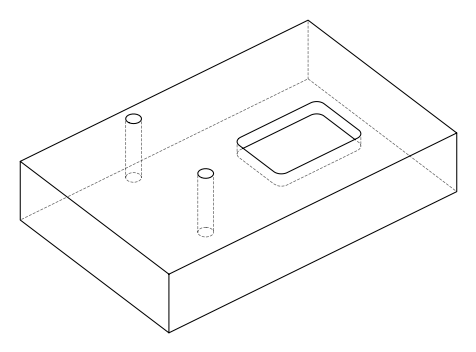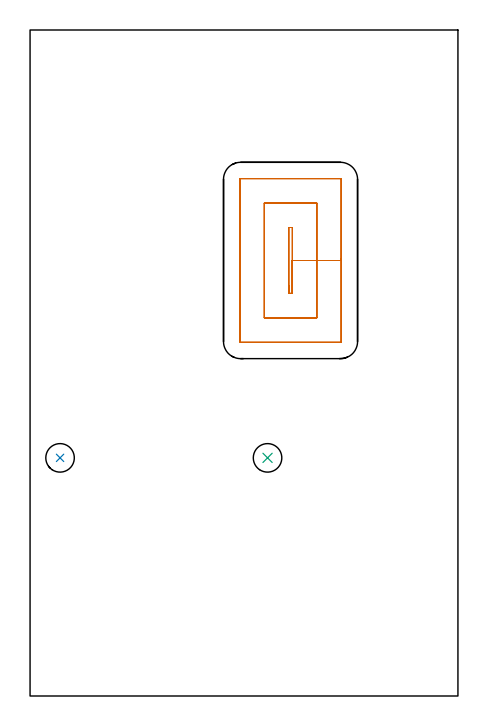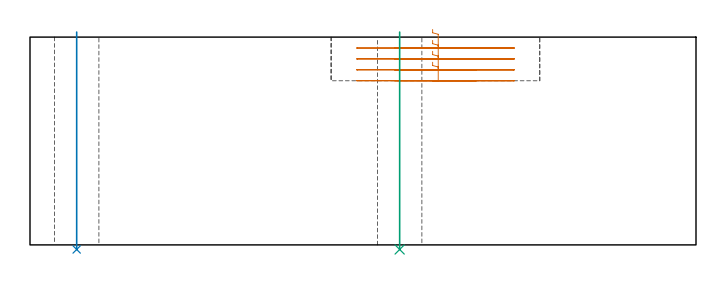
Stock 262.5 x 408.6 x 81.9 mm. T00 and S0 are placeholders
(PLAN: 3 operations, 1 tool changes, 6.3 min)
(1 MILL_RECTANGULAR_POCKET | POCKET_RECTANGULAR_STRAIGHT | UGT0201_104 | Follow Part, ap 5, ae 75% | 5.63 min | 168656 mm3)
(2 INDEXABLE_INSERT_DRILL_THROUGH_HOLE_FROM_SOLID | STEP1HOLE | NXT0302_006 | 0.34 min | 19668 mm3)
(3 INDEXABLE_INSERT_DRILL_THROUGH_HOLE_FROM_SOLID_1 | STEP1HOLE_1 | NXT0302_006 | 0.34 min | 19669 mm3)
(TOOL UGT0201_104 | End Mill 20 mm | D20 FL22 Z2)
(TOOL NXT0302_006 | Index. Insert Drill 17.5mm [880-D1750L25-05] | D17.5 PA176 FL88 Z2)
(OP 1 MILL_RECTANGULAR_POCKET)
G17 G21 G94 G90
T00 M6
G54
G17 G0 G90 X158.7 Y251.844 S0 M3
G43 Z91.9 H0
Z84.9
G94 G1 Y247. Z83.602 F250.
X160.9 Z83.013
Y267.2 Z77.6
Y287.4 F500.
X158.7
Y247.
X160.9
Y267.2
X175.9
Y302.4
X143.7
Y232.
X175.9
Y267.2
X190.9
Y317.
G3 X190.5 Y317.4 R0.4
G1 X129.1
G3 X128.7 Y317. R0.4
G1 Y217.4
G3 X129.1 Y217. R0.4
G1 X190.5
G3 X190.9 Y217.4 R0.4
G1 Y267.2
Y268.2
G0 X158.7 Y251.844 Z80.6
G1 Y247. Z79.302 F250.
X160.9 Z78.713
Y267.2 Z73.3
Y287.4 F500.
X158.7
Y247.
X160.9
Y267.2
X175.9
Y302.4
X143.7
Y232.
X175.9
Y267.2
X190.9
Y317.
G3 X190.5 Y317.4 R0.4
G1 X129.1
G3 X128.7 Y317. R0.4
G1 Y217.4
G3 X129.1 Y217. R0.4
G1 X190.5
G3 X190.9 Y217.4 R0.4
G1 Y267.2
Y268.2
G0 X158.7 Y251.844 Z76.3
G1 Y247. Z75.002 F250.
X160.9 Z74.413
Y267.2 Z69.
Y287.4 F500.
X158.7
Y247.
X160.9
Y267.2
X175.9
Y302.4
X143.7
Y232.
X175.9
Y267.2
X190.9
Y317.
G3 X190.5 Y317.4 R0.4
G1 X129.1
G3 X128.7 Y317. R0.4
G1 Y217.4
G3 X129.1 Y217. R0.4
G1 X190.5
G3 X190.9 Y217.4 R0.4
G1 Y267.2
Y268.2
G0 X158.7 Y251.844 Z72.
G1 Y247. Z70.702 F250.
X160.9 Z70.113
Y267.2 Z64.7
Y287.4 F500.
X158.7
Y247.
X160.9
Y267.2
X175.9
Y302.4
X143.7
Y232.
X175.9
Y267.2
X190.9
Y317.
G3 X190.5 Y317.4 R0.4
G1 X129.1
G3 X128.7 Y317. R0.4
G1 Y217.4
G3 X129.1 Y217. R0.4
G1 X190.5
G3 X190.9 Y217.4 R0.4
G1 Y267.2
Y268.2
G0 Z91.9
M5
M2
(OP 2 INDEXABLE_INSERT_DRILL_THROUGH_HOLE_FROM_SOLID)
G17 G21 G94 G90
T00 M6
G54
G17 G0 G90 X18.4 Y146.1 S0 M3
G43 Z91.9 H1
G94 G81 G98 Z-1.806 F250. R83.9
G80
M5
M2
(OP 3 INDEXABLE_INSERT_DRILL_THROUGH_HOLE_FROM_SOLID_1)
G17 G21 G94 G90
T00 M6
G54
G17 G0 G90 X145.7 Y146.1 S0 M3
G43 Z91.9 H1
G94 G81 G98 Z-1.806 F250. R83.9
G80
M5
M2
